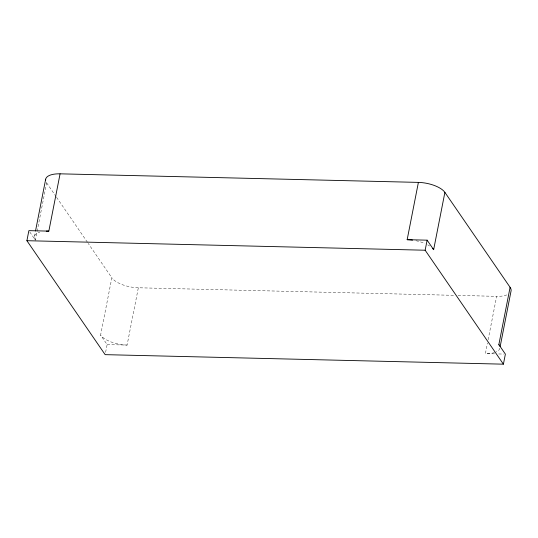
<?xml version="1.0" encoding="UTF-8"?>
<svg xmlns="http://www.w3.org/2000/svg" width="538" height="538" viewBox="0 0 538 538"><rect width="100%" height="100%" fill="white"/><g stroke="black" fill="none" stroke-linecap="round" stroke-linejoin="round"><path stroke-width="0.4" stroke-dasharray="2.69 2.02" d="M34.425 236.545L35.387 231.636M29.805 232.006L35.4 240.15L46.638 182.853A21.338 8.749 11.1 0 1 45.959 181.615M105.609 352.329L107.129 344.589L100.599 335.087L111.843 277.79L88.219 243.398M107.129 344.589L127.096 345.066L138.333 287.776L454.697 295.342M494.563 353.856L485.41 353.634L487.502 342.995M488.141 339.72L496.655 296.344A21.338 8.749 11.1 0 0 507.455 294.669M458.053 295.416L496.655 296.344M498.719 353.957L503.716 354.071M46.638 182.853L56.087 196.612M56.564 197.305L87.748 242.705M138.333 287.776A21.338 8.749 11.1 0 1 111.843 277.79M499.829 348.207A21.338 8.749 11.1 0 1 496.218 351.96M494.523 352.598A21.338 8.749 11.1 0 1 485.41 353.634M35.4 240.15A21.338 8.749 11.1 0 1 39.731 232.154M127.096 345.066A21.338 8.749 11.1 0 1 100.599 335.087M415.982 240.735A21.338 8.749 11.1 0 1 424.98 243.532M427.71 244.857A21.338 8.749 11.1 0 1 429.633 246.001"/><path stroke-width="0.81" d="M510.091 287.319L498.854 344.609L505.377 354.112L503.407 364.172L105.152 354.65L26.9 240.701L28.87 230.647L48.837 231.125L60.081 173.828L418.396 182.395A21.338 8.749 11.1 0 1 444.892 192.375L510.091 287.319A21.338 8.749 11.1 0 1 511.066 290.917L500.152 346.573M35.548 230.815L45.663 179.255M412.545 240.136A21.338 8.749 11.1 0 0 407.158 239.692L418.396 182.395M503.407 364.172L425.148 250.224L427.125 240.17L407.158 239.692M432.626 248.428A21.338 8.749 11.1 0 1 433.648 249.672L444.892 192.375M26.9 240.701L425.148 250.224M427.125 240.17L433.648 249.672M45.629 180.412A21.338 8.749 11.1 0 1 60.081 173.828M498.854 344.609A21.338 8.749 11.1 0 1 499.533 345.847M46.288 231.138A21.338 8.749 11.1 0 1 48.837 231.125"/></g></svg>
